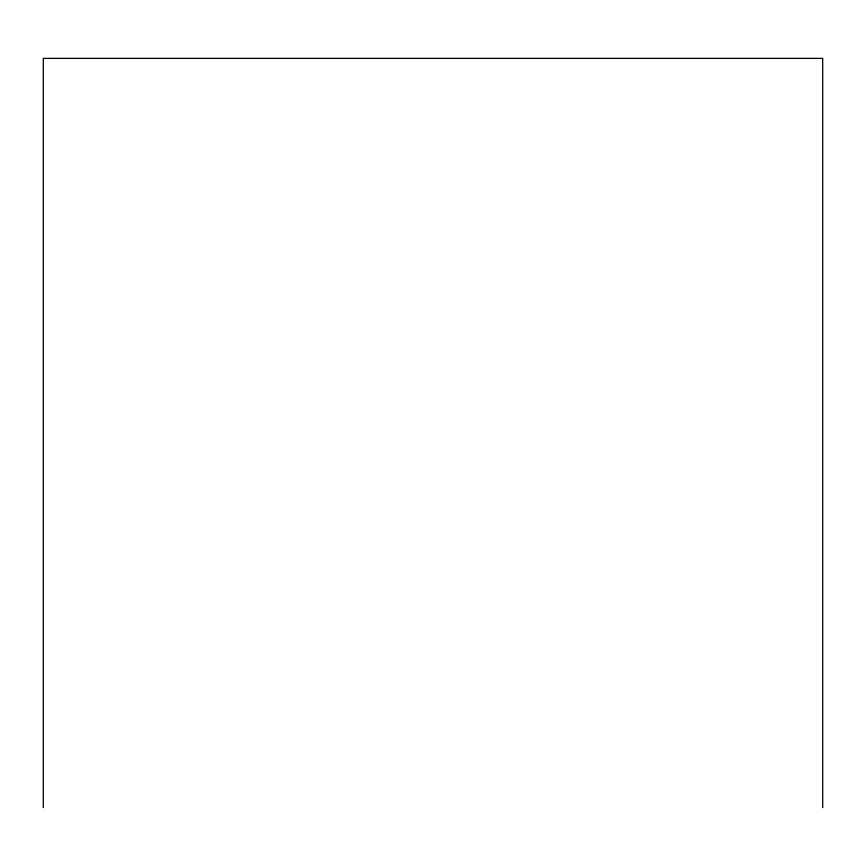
<?xml version="1.0" encoding="UTF-8"?>
<svg xmlns="http://www.w3.org/2000/svg" width="866" height="866" viewBox="0 0 866 866"><rect width="100%" height="100%" fill="white"/><g stroke="black" fill="none" stroke-linecap="round" stroke-linejoin="round"><path stroke-width="1.3" d="M822.7 807.621L822.7 58.379L43.3 58.379L43.3 807.621"/></g></svg>
